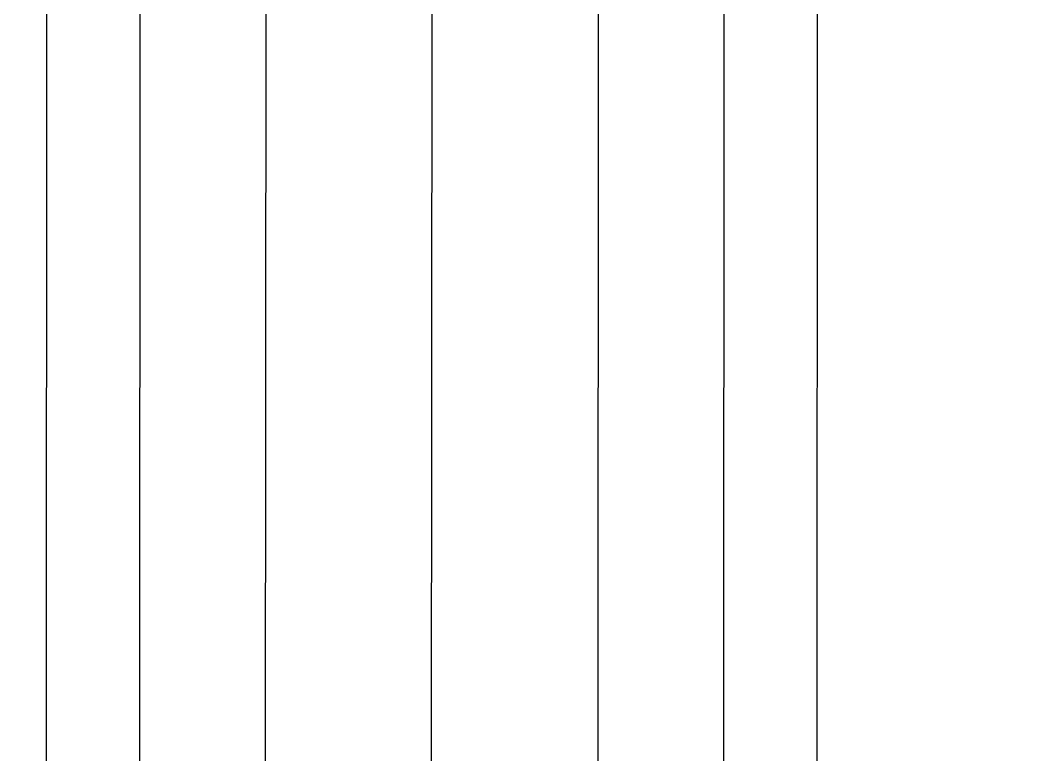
# Model space of a CAD drawing. Header units: millimetres. Extents: x 845401 to 948039, y 511594 to 550263.
# Drawn here: x 902809.5 to 902886, y 537152.2 to 537207.4 of the extents above; entities that cross this region are included whole.
import ezdxf

# ---------------------------------------------------------------- set-up
doc = ezdxf.new("R2010")
doc.units = ezdxf.units.MM
doc.linetypes.add('CENTER', pattern=[0])
doc.layers.add('00', color=7, linetype='Continuous')
doc.layers.add('3中心线层', color=1, linetype='CENTER')
doc.layers.add('A-剖-0.10mm.......SECT-L01', color=255, linetype='Continuous', lineweight=18)

# ---------------------------------------------------------------- blocks, each defined once
blk = doc.blocks.new('*U100479')
at = {"color": 7, "linetype": 'Continuous', "lineweight": 25}
for p, q in [((-2822.638, 1636.518), (-2822.638, 427.518)), ((-2764.638, 427.518), (-2764.638, 1636.518)), ((-2815.638, 449.018), (-2815.638, 1615.018)), ((-2806.138, 1615.018), (-2806.138, 449.018)), ((-2781.138, 449.018), (-2781.138, 1615.018)), ((-2771.638, 1615.018), (-2771.638, 449.018))]:
    blk.add_line(p, q, dxfattribs=at)
at = {"layer": '3中心线层'}
blk.add_line((-2793.638, 417.018), (-2793.638, 1647.018), dxfattribs=at)
blk = doc.blocks.new('C线')
at = {"xscale": -1, "rotation": 359.9712527628268}
blk.add_blockref('*U100479', (981915.903, 474449.796, -3.592), dxfattribs=at)
blk = doc.blocks.new('BC线平台')
at = {"layer": 'A-剖-0.10mm.......SECT-L01'}
h = blk.add_hatch(dxfattribs=at)
h.set_pattern_fill('CROSS', color=2, scale=50)
h.set_pattern_definition([(0, (691447.87, 341554.85), (317.5, 317.5), [158.75, -476.25]), (90, (691527.24, 341475.47), (-317.5, 317.5), [158.75, -476.25])])
h.paths.add_polyline_path([(772874.462, 370095.421), (786169.72, 370095.421), (786169.72, 367097.042), (772874.462, 367097.042)])

msp = doc.modelspace()

# ---------------------------------------------------------------- block references
at = {"layer": '00'}
for name, p in [('BC线平台', (120688.345, 168041.308, -0.976)), ('C线', (-81869.829, 61162.217))]:
    msp.add_blockref(name, p, dxfattribs=at)

doc.saveas('drawing.dxf')
